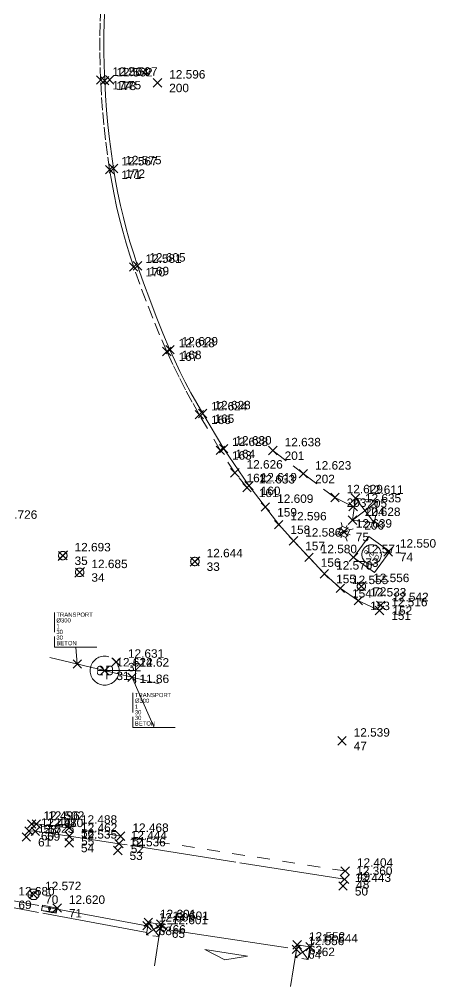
# Model space of a CAD drawing. Header units: metres. Extents: x 1224602 to 1224842, y 7187490 to 7187733.
# Drawn here: x 1224638.66 to 1224648.49, y 7187489.7 to 7187512.58 of the extents above; entities that cross this region are included whole.
import ezdxf
from ezdxf.enums import TextEntityAlignment as Align

# ---------------------------------------------------------------- set-up
doc = ezdxf.new("R2010")
doc.units = ezdxf.units.M
doc.header["$PDMODE"] = 3
doc.header["$PDSIZE"] = 0.1
for name, pattern in [('LL_0822', [2.5, 2.5, 0]), ('LL_0829', [0.6, 0.3, -0.3]), ('SL_1146', [2.5, 2.5, 0]), ('Socle_Continu', [2.5, 2.5, 0]), ('TL_1182', [0.6, 0.4, -0.2])]:
    doc.linetypes.add(name, pattern=pattern)
for name, color, linetype, lineweight in [('CLOTU_SCS', 212, 'Socle_Continu', 13), ('EAUPO_SCS', 140, 'Socle_Continu', 13), ('ELECT_SCS', 1, 'Socle_Continu', 13), ('GAZFL_SCS', 40, 'Socle_Continu', 13), ('JARDI_SCS', 82, 'Socle_Continu', 13), ('SIGTA_SCI', 7, 'Socle_Continu', 13), ('SIGTM_SCI', 1, 'Socle_Continu', 13), ('SIGTO_SCI', 255, 'Socle_Continu', 13), ('TELEC_SCS', 3, 'Socle_Continu', 13), ('VOIRI_SCS', 7, 'Socle_Continu', 13)]:
    doc.layers.add(name, color=color, linetype=linetype, lineweight=lineweight)
for name, color, linetype, lineweight, true_color in [('EAUPL_PSI', 5, 'Socle_Continu', 13, 0x0000ff), ('EAUPL_SCI', 5, 'Socle_Continu', 13, 0x0000ff), ('EAUPL_SCS', 5, 'Socle_Continu', 13, 0x0000ff), ('EAUPL_SCT', 5, 'Socle_Continu', 13, 0x0000ff)]:
    doc.layers.add(name, color=color, linetype=linetype, lineweight=lineweight, true_color=true_color)
doc.styles.add('Reseaux', font='arial.ttf')
doc.styles.get("Standard").update_dxf_attribs({"font": 'arial.ttf'})
doc.linetypes.add('BL_0101', pattern='A,3,-0.2,0.2,-0.381,["ep",Standard,S=0.254,R=0,X=-0.2,Y=-0.1],-0.381,0.2,-0.2', length=4.562)

# ---------------------------------------------------------------- blocks, each defined once
blk = doc.blocks.new('YP_1521')
at = {"layer": 'SIGTO_SCI', "color": 7, "linetype": 'Socle_Continu'}
blk.add_point((0, 0), dxfattribs=at)
at = {"layer": 'SIGTA_SCI', "linetype": 'Socle_Continu'}
blk.add_attdef('ALT', (0.278, 0.099), '', height=0.2, dxfattribs=at)
at = {"layer": 'SIGTA_SCI', "linetype": 'Socle_Continu', "flags": 9}
blk.add_attdef('CALQUE_ALT', (1.69, -1.18), '', height=0.2, dxfattribs=at)
at = {"layer": 'SIGTM_SCI', "linetype": 'Socle_Continu'}
blk.add_attdef('MAT', (0.278, -0.223), '', height=0.2, dxfattribs=at)
at = {"layer": 'SIGTM_SCI', "linetype": 'Socle_Continu', "flags": 9}
blk.add_attdef('CALQUE_MAT', (1.69, -1.501), '', height=0.2, dxfattribs=at)
at = {"layer": 'SIGTO_SCI', "linetype": 'Socle_Continu', "flags": 9}
for tag, p in [('ID', (1.69, 0.105)), ('NATURE', (1.69, -0.216)), ('FAMILLE', (1.69, -0.538)), ('CALQUE', (1.69, -0.859)), ('PCRS', (1.69, -1.823))]:
    blk.add_attdef(tag, p, '', height=0.2, dxfattribs=at)
blk = doc.blocks.new('AP_0001')
at = {"layer": 'EAUPO_SCS', "linetype": 'Socle_Continu'}
blk.add_line((0.113, 0.113), (-0.113, -0.113), dxfattribs=at)
blk.add_circle((0, 0), 0.1, dxfattribs=at)
at = {"layer": 'EAUPO_SCS', "linetype": 'Socle_Continu', "flags": 9}
for tag, p in [('ID', (0.809, 0.507)), ('NATURE', (0.809, 0.186)), ('FAMILLE', (0.809, -0.135)), ('CALQUE', (0.809, -0.456)), ('PCRS', (0.809, -0.778))]:
    blk.add_attdef(tag, p, '', height=0.2, dxfattribs=at)
blk = doc.blocks.new('SP_1162')
at = {"layer": 'CLOTU_SCS', "linetype": 'Socle_Continu'}
for p, q in [((0, 0), (1, 1)), ((0, 1), (1, 0))]:
    blk.add_line(p, q, dxfattribs=at)
at = {"layer": 'CLOTU_SCS', "linetype": 'Socle_Continu', "flags": 128}
blk.add_lwpolyline([(1, 0), (0, 0), (0, 1), (1, 1)], close=True, dxfattribs=at)
at = {"layer": 'CLOTU_SCS', "linetype": 'Socle_Continu', "flags": 9}
for tag, p in [('ID', (1.089, 0.299)), ('NATURE', (1.089, -0.022)), ('FAMILLE', (1.089, -0.344)), ('CALQUE', (1.089, -0.665)), ('PCRS', (1.089, -0.986))]:
    blk.add_attdef(tag, p, '', height=0.2, dxfattribs=at)
blk = doc.blocks.new('SP_1161')
at = {"layer": 'CLOTU_SCS', "linetype": 'Socle_Continu'}
for p, q in [((0, 0), (0, 0.2745)), ((1, 0.2745), (1, 0)), ((0.5, 0.1545), (0.3438, 0.103)), ((0.6563, 0.103), (0.5, 0.1545)), ((0.3438, 0.103), (0.6563, 0.103)), ((0.0625, 0), (0.9375, 0))]:
    blk.add_line(p, q, dxfattribs=at)
at = {"layer": 'CLOTU_SCS', "linetype": 'Socle_Continu', "flags": 9}
for tag, p in [('ID', (1.3598, 0.3853)), ('NATURE', (1.3598, 0.0641)), ('FAMILLE', (1.3598, -0.2572)), ('CALQUE', (1.3598, -0.5785)), ('PCRS', (1.3598, -0.8998))]:
    blk.add_attdef(tag, p, '', height=0.2, dxfattribs=at)
blk = doc.blocks.new('IP_0641')
at = {"layer": 'TELEC_SCS', "linetype": 'Socle_Continu'}
h = blk.add_hatch(color=256, dxfattribs=at)
edge = h.paths.add_edge_path()
edge.add_ellipse((0.09, 0.082), major_axis=(0.0254, 0.0254), ratio=1, start_angle=269.1533, end_angle=449.1533, ccw=False)
edge.add_ellipse((0.09, 0.082), major_axis=(0.0254, 0.0254), ratio=1, start_angle=89.1533, end_angle=269.1533, ccw=False)
h = blk.add_hatch(color=256, dxfattribs=at)
edge = h.paths.add_edge_path()
edge.add_ellipse((-0.074, -0.082), major_axis=(0.0254, 0.0254), ratio=1, start_angle=269.0978, end_angle=449.0978, ccw=False)
edge.add_ellipse((-0.074, -0.082), major_axis=(0.0254, 0.0254), ratio=1, start_angle=89.0978, end_angle=269.0978, ccw=False)
at = {"layer": 'TELEC_SCS', "linetype": 'Socle_Continu', "flags": 128}
blk.add_lwpolyline([(0.109, -0.25), (0.257, -0.102), (0.257, 0.102), (0.109, 0.25), (-0.094, 0.25), (-0.243, 0.102), (-0.243, -0.102), (-0.094, -0.25)], close=True, dxfattribs=at)
at = {"layer": 'TELEC_SCS', "linetype": 'Socle_Continu'}
for points in [[(0.09, 0.118, 0.04668), (0.058, 0.121, 0.098491), (-0.007, 0.108, 0.098491), (-0.063, 0.071, 0.098491), (-0.1, 0.015, 0.098491), (-0.113, -0.05, 0.04668), (-0.11, -0.082, 0.098491)], [(0.065, 0.108, 0.003694), (0.065, 0.107, 0.098491), (0.057, 0.096, 0.098491), (0.054, 0.082, 0.098491), (0.057, 0.068, 0.098491), (0.065, 0.057, 0.098491), (0.076, 0.049, 0.098491), (0.09, 0.046, 0.098491), (0.104, 0.049, 0.094763), (0.115, 0.056, 0.098491)], [(0.115, 0.056, 0.003694), (0.115, 0.057, 0.098491), (0.123, 0.068, 0.098491), (0.126, 0.082, 0.098491), (0.123, 0.096, 0.098491), (0.115, 0.107, 0.098491), (0.104, 0.115, 0.098491), (0.09, 0.118, 0.098491), (0.076, 0.115, 0.094763), (0.065, 0.108, 0.098491)], [(-0.099, -0.056, 0.003937), (-0.1, -0.057, 0.098491), (-0.107, -0.068, 0.098491), (-0.11, -0.082, 0.098491), (-0.107, -0.096, 0.098491), (-0.1, -0.107, 0.098491), (-0.088, -0.115, 0.098491), (-0.074, -0.118, 0.098491), (-0.06, -0.115, 0.094518), (-0.049, -0.108, 0.098491)], [(-0.049, -0.108, 0.003937), (-0.049, -0.107, 0.098491), (-0.041, -0.096, 0.098491), (-0.038, -0.082, 0.098491), (-0.041, -0.068, 0.098491), (-0.049, -0.057, 0.098491), (-0.06, -0.049, 0.098491), (-0.074, -0.046, 0.098491), (-0.088, -0.049, 0.094518), (-0.099, -0.056, 0.098491)]]:
    blk.add_lwpolyline(points, format="xyb", dxfattribs=at)
at = {"layer": 'TELEC_SCS', "linetype": 'Socle_Continu', "flags": 9}
for tag, p in [('ID', (0.795, 0.57)), ('NATURE', (0.795, 0.248)), ('FAMILLE', (0.795, -0.073)), ('CALQUE', (0.795, -0.394)), ('PCRS', (0.795, -0.715))]:
    blk.add_attdef(tag, p, '', height=0.2, dxfattribs=at)
blk = doc.blocks.new('FP_0402')
at = {"layer": 'ELECT_SCS', "color": 193, "linetype": 'Socle_Continu'}
for p, q in [((-0.325, 0.325), (-0.203, 0.203)), ((0, 0.203), (0, 0.325)), ((0.203, 0.203), (0.325, 0.325)), ((-0.203, 0), (-0.325, 0)), ((-0.203, -0.203), (-0.325, -0.325)), ((0, -0.203), (0, -0.325)), ((0.203, 0), (0.325, 0)), ((0.325, -0.325), (0.203, -0.203))]:
    blk.add_line(p, q, dxfattribs=at)
at = {"layer": 'ELECT_SCS', "color": 193, "linetype": 'Socle_Continu', "flags": 128}
blk.add_lwpolyline([(0.203, 0.203), (-0.203, 0.203), (-0.203, -0.203), (0.203, -0.203)], close=True, dxfattribs=at)
at = {"layer": 'ELECT_SCS', "linetype": 'Socle_Continu', "flags": 128}
blk.add_lwpolyline([(-0.119, -0.115), (-0.014, 0.066), (0.015, 0.019), (0.115, 0.117), (0.012, -0.071), (-0.016, -0.017), (-0.119, -0.115)], dxfattribs=at)
at = {"layer": 'ELECT_SCS', "linetype": 'Socle_Continu', "flags": 9}
for tag, p in [('ID', (0.819, 0.562)), ('NATURE', (0.819, 0.241)), ('FAMILLE', (0.819, -0.081)), ('CALQUE', (0.819, -0.402)), ('PCRS', (0.819, -0.723))]:
    blk.add_attdef(tag, p, '', height=0.2, dxfattribs=at)
blk = doc.blocks.new('BP_0081')
at = {"layer": 'EAUPL_SCS', "linetype": 'Socle_Continu', "const_width": 0.0333, "flags": 128}
for points in [[(-0.051, -0.144), (-0.176, -0.144, -0.424), (-0.251, -0.069), (-0.251, 0.056, -0.997785), (-0.051, 0.056), (-0.051, 0.006), (-0.226, 0.006)], [(0.073, -0.295), (0.073, 0.156), (0.186, 0.156, -0.410802), (0.273, 0.068), (0.273, -0.062, -0.396178), (0.186, -0.144), (0.098, -0.144)]]:
    blk.add_lwpolyline(points, format="xyb", dxfattribs=at)
at = {"layer": 'EAUPL_SCS', "linetype": 'Socle_Continu'}
blk.add_circle((0, 0), 0.5, dxfattribs=at)
at = {"layer": 'EAUPL_SCS', "linetype": 'Socle_Continu', "flags": 9}
for tag, p in [('ID', (0.931, 0.67)), ('NATURE', (0.931, 0.348)), ('FAMILLE', (0.931, 0.027)), ('CALQUE', (0.931, -0.294)), ('PCRS', (0.931, -0.615)), ('TYPE', (0.931, -0.937))]:
    blk.add_attdef(tag, p, '', height=0.2, dxfattribs=at)
blk = doc.blocks.new('AP_0003')
at = {"layer": 'EAUPO_SCS', "linetype": 'Socle_Continu', "flags": 128}
blk.add_lwpolyline([(0, 0.613), (0.613, 0.614), (0.613, 0), (0, 0)], close=True, dxfattribs=at)
at = {"layer": 'EAUPO_SCS', "linetype": 'Socle_Continu', "const_width": 0.0132, "flags": 128}
for points in [[(0.173, 0.366, -0.408207), (0.207, 0.331), (0.207, 0.247), (0.158, 0.247, -1.002527), (0.158, 0.307)], [(0.346, 0.247), (0.297, 0.247, -0.408864), (0.267, 0.277), (0.267, 0.327, -0.99952), (0.346, 0.327), (0.346, 0.307), (0.267, 0.307)], [(0.405, 0.188), (0.405, 0.366), (0.45, 0.366, -0.410969), (0.485, 0.331), (0.485, 0.282, -0.406349), (0.45, 0.247), (0.405, 0.247)]]:
    blk.add_lwpolyline(points, format="xyb", dxfattribs=at)
for points in [[(0.138, 0.366), (0.173, 0.366)], [(0.207, 0.307), (0.158, 0.307)]]:
    blk.add_lwpolyline(points, dxfattribs=at)
at = {"layer": 'EAUPO_SCS', "linetype": 'Socle_Continu'}
blk.add_circle((0.306, 0.307), 0.23, dxfattribs=at)
at = {"layer": 'EAUPO_SCS', "linetype": 'Socle_Continu', "flags": 9}
for tag, p in [('ID', (1.059, 1.029)), ('NATURE', (1.059, 0.708)), ('FAMILLE', (1.059, 0.387)), ('CALQUE', (1.059, 0.066)), ('PCRS', (1.059, -0.256)), ('TYPE', (1.059, -0.577))]:
    blk.add_attdef(tag, p, '', height=0.2, dxfattribs=at)
blk = doc.blocks.new('JP_0703')
at = {"layer": 'GAZFL_SCS', "linetype": 'Socle_Continu'}
blk.add_hatch(color=256, dxfattribs=at).paths.add_polyline_path([(0, 0), (0, 0.359), (1, 0.359), (0.088, 0.3)])
h = blk.add_hatch(color=256, dxfattribs=at)
edge = h.paths.add_edge_path()
edge.add_line((0.505, 0.179), (0.471, 0.106))
edge.add_line((0.471, 0.106), (0.471, 0.096))
edge.add_ellipse((0.505, 0.099), major_axis=(-0.0336, 0), ratio=0.758629, start_angle=5.44598, end_angle=174.55402)
edge.add_line((0.538, 0.096), (0.538, 0.106))
edge.add_line((0.538, 0.106), (0.505, 0.179))
at = {"layer": 'GAZFL_SCS', "linetype": 'Socle_Continu', "flags": 128}
blk.add_lwpolyline([(0, 0.359), (0, 0), (1, 0), (1, 0.359)], close=True, dxfattribs=at)
at = {"layer": 'GAZFL_SCS', "linetype": 'Socle_Continu'}
blk.add_lwpolyline([(0, 0), (0, 0.359), (1, 0.359), (0.088, 0.3)], close=True, dxfattribs=at)
blk.add_lwpolyline([(0.578, 0.106), (0.578, 0.124), (0.505, 0.281), (0.432, 0.124), (0.432, 0.106, 0.066358), (0.436, 0.095, 0.1059), (0.452, 0.076, 0.086348), (0.476, 0.064, 0.076263), (0.505, 0.059, 0.076263), (0.534, 0.064, 0.086348), (0.557, 0.076, 0.1059), (0.574, 0.095, 0.066358)], format="xyb", close=True, dxfattribs=at)
at = {"layer": 'GAZFL_SCS', "linetype": 'Socle_Continu', "flags": 9}
for tag, p in [('ID', (1.013, 0.696)), ('NATURE', (1.013, 0.374)), ('FAMILLE', (1.013, 0.053)), ('CALQUE', (1.013, -0.268)), ('PCRS', (1.013, -0.589))]:
    blk.add_attdef(tag, p, '', height=0.2, dxfattribs=at)
blk = doc.blocks.new('*U53')
at = {"layer": 'EAUPL_SCI', "linetype": 'Socle_Continu'}
blk.add_line((-0.078, 0.801), (0, 0), dxfattribs=at)
at = {"layer": 'EAUPL_SCI', "linetype": 'Socle_Continu', "flags": 128}
blk.add_lwpolyline([(0.922, 0.801), (-1.078, 0.801), (-1.078, 2.44)], dxfattribs=at)
at = {"layer": 'EAUPL_SCI', "linetype": 'Socle_Continu'}
blk.add_point((0, 0), dxfattribs=at)
for tag, p in [('TYPE', (-0.989, 2.235)), ('DIAM', (-0.989, 1.965)), ('NBR', (-0.989, 1.686)), ('LARG', (-0.989, 1.42)), ('HAUT', (-0.989, 1.155)), ('MATER', (-0.989, 0.889))]:
    blk.add_attdef(tag, p, '', height=0.2, dxfattribs=at)
at = {"layer": 'EAUPL_SCI', "linetype": 'Socle_Continu', "flags": 9}
for tag, p in [('ID', (2.47, 1.418)), ('NATURE', (2.47, 1.097)), ('FAMILLE', (2.47, 0.776)), ('CALQUE', (2.47, 0.454))]:
    blk.add_attdef(tag, p, '', height=0.2, dxfattribs=at)
blk = doc.blocks.new('*U52')
at = {"layer": 'EAUPL_PSI', "linetype": 'Socle_Continu'}
blk.add_line((0.733, 0), (0, 0), dxfattribs=at)
at = {"layer": 'EAUPL_PSI', "linetype": 'Socle_Continu', "flags": 128}
blk.add_lwpolyline([(0.733, -0.3), (0.733, 0.3)], dxfattribs=at)
at = {"layer": 'EAUPL_PSI', "linetype": 'Socle_Continu'}
blk.add_point((0, 0), dxfattribs=at)
for tag, p in [('TAMPON', (0.824, 0.196)), ('RADIER', (0.824, -0.192))]:
    blk.add_attdef(tag, text='', height=0.2, dxfattribs=at).set_placement(p, align=Align.MIDDLE_LEFT)
at = {"layer": 'EAUPL_PSI', "linetype": 'Socle_Continu', "style": 'Reseaux', "flags": 9}
for tag, p in [('ID', (2.428, 0.07)), ('NATURE', (2.428, -0.251))]:
    blk.add_attdef(tag, p, '', height=0.2, dxfattribs=at)
at = {"layer": 'EAUPL_PSI', "linetype": 'Socle_Continu', "flags": 9}
for tag, p in [('FAMILLE', (2.428, -0.573)), ('CALQUE', (2.428, -0.894))]:
    blk.add_attdef(tag, p, '', height=0.2, dxfattribs=at)
blk = doc.blocks.new('*U54')
at = {"layer": 'EAUPL_SCI', "linetype": 'Socle_Continu'}
blk.add_line((1.047, -2.371), (0, 0), dxfattribs=at)
at = {"layer": 'EAUPL_SCI', "linetype": 'Socle_Continu', "flags": 128}
blk.add_lwpolyline([(2.047, -2.371), (0.047, -2.371), (0.047, -0.732)], dxfattribs=at)
at = {"layer": 'EAUPL_SCI', "linetype": 'Socle_Continu'}
blk.add_point((0, 0), dxfattribs=at)
at = {"layer": 'EAUPL_SCI', "linetype": 'Socle_Continu', "flags": 9}
for tag, p in [('ID', (2.47, 1.418)), ('NATURE', (2.47, 1.097)), ('FAMILLE', (2.47, 0.776)), ('CALQUE', (2.47, 0.454))]:
    blk.add_attdef(tag, p, '', height=0.2, dxfattribs=at)
at = {"layer": 'EAUPL_SCI', "linetype": 'Socle_Continu'}
for tag, p in [('TYPE', (0.135, -0.937)), ('DIAM', (0.135, -1.208)), ('NBR', (0.135, -1.486)), ('LARG', (0.135, -1.752)), ('HAUT', (0.135, -2.018)), ('MATER', (0.135, -2.283))]:
    blk.add_attdef(tag, p, '', height=0.2, dxfattribs=at)

msp = doc.modelspace()

# ---------------------------------------------------------------- linework, layer by layer
at = {"layer": 'CLOTU_SCS', "linetype": 'SL_1146'}
for points in [[(1224641.666, 7187490.978, 12.68), (1224638.326, 7187491.6, 12.68), (1224638.355, 7187491.757, 12.68)], [(1224641.688, 7187491.136, 12.608), (1224641.669, 7187491.14, 12.609), (1224638.355, 7187491.757, 12.68)]]:
    msp.add_polyline3d(points, dxfattribs=at)
at = {"layer": 'EAUPL_SCT', "linetype": 'BL_0101'}
for points in [[(1224640.669, 7187497.173, 11.86), (1224639.378, 7187497.487, 11.86)], [(1224641.961, 7187496.858, 11.86), (1224640.669, 7187497.173, 11.86)]]:
    msp.add_polyline3d(points, dxfattribs=at)
at = {"layer": 'JARDI_SCS', "linetype": 'TL_1182'}
msp.add_polyline3d([(1224644.643, 7187502.38, 12.638), (1224645.363, 7187501.83, 12.623), (1224646.109, 7187501.269, 12.629), (1224646.54, 7187501.054, 12.635)], dxfattribs=at)
at = {"layer": 'VOIRI_SCS', "linetype": 'LL_0829'}
for points in [[(1224644.078, 7187501.549, 12.619), (1224644.034, 7187501.501, 12.633), (1224643.744, 7187501.853, 12.626), (1224643.4, 7187502.386, 12.628), (1224642.906, 7187503.228, 12.624), (1224642.74, 7187503.52, 12.623), (1224642.58, 7187503.816, 12.622), (1224642.426, 7187504.115, 12.62), (1224642.279, 7187504.417, 12.619), (1224642.139, 7187504.723, 12.618), (1224641.968, 7187505.117, 12.611), (1224641.804, 7187505.513, 12.603), (1224641.648, 7187505.913, 12.596), (1224641.498, 7187506.315, 12.588), (1224641.356, 7187506.72, 12.581), (1224641.263, 7187507.002, 12.579), (1224641.177, 7187507.286, 12.578), (1224641.096, 7187507.572, 12.576), (1224641.022, 7187507.86, 12.574), (1224640.953, 7187508.149, 12.572), (1224640.891, 7187508.439, 12.57), (1224640.836, 7187508.731, 12.569), (1224640.786, 7187509.024, 12.567), (1224640.734, 7187509.375, 12.566), (1224640.689, 7187509.727, 12.566), (1224640.65, 7187510.08, 12.565), (1224640.618, 7187510.434, 12.565), (1224640.592, 7187510.788, 12.565), (1224640.574, 7187511.143, 12.564), (1224640.562, 7187511.492, 12.564), (1224640.557, 7187511.841, 12.564), (1224640.559, 7187512.19, 12.563), (1224640.567, 7187512.539, 12.563), (1224640.583, 7187512.888, 12.563)], [(1224646.351, 7187492.435, 12.404), (1224641.049, 7187493.259, 12.468), (1224639.832, 7187493.453, 12.488), (1224639.057, 7187493.546, 12.502), (1224638.947, 7187493.546, 12.496)]]:
    msp.add_polyline3d(points, dxfattribs=at)
at = {"layer": 'VOIRI_SCS', "linetype": 'LL_0822'}
for points in [[(1224647.162, 7187498.596, 12.516), (1224646.663, 7187498.828, 12.533), (1224646.236, 7187499.121, 12.555), (1224645.86, 7187499.464, 12.57), (1224645.497, 7187499.852, 12.58), (1224645.129, 7187500.244, 12.586), (1224644.781, 7187500.628, 12.596), (1224644.467, 7187501.042, 12.609), (1224644.078, 7187501.549, 12.619), (1224643.481, 7187502.422, 12.63), (1224642.986, 7187503.255, 12.628), (1224642.844, 7187503.499, 12.628), (1224642.707, 7187503.747, 12.628), (1224642.575, 7187503.997, 12.629), (1224642.449, 7187504.251, 12.629), (1224642.328, 7187504.506, 12.629), (1224642.213, 7187504.765, 12.629), (1224642.047, 7187505.157, 12.624), (1224641.888, 7187505.551, 12.619), (1224641.735, 7187505.948, 12.615), (1224641.588, 7187506.347, 12.61), (1224641.447, 7187506.749, 12.605), (1224641.355, 7187507.031, 12.601), (1224641.268, 7187507.314, 12.598), (1224641.188, 7187507.6, 12.594), (1224641.114, 7187507.888, 12.59), (1224641.046, 7187508.176, 12.586), (1224640.984, 7187508.467, 12.582), (1224640.929, 7187508.758, 12.579), (1224640.88, 7187509.051, 12.575), (1224640.83, 7187509.395, 12.573), (1224640.785, 7187509.741, 12.571), (1224640.747, 7187510.087, 12.568), (1224640.716, 7187510.433, 12.566), (1224640.69, 7187510.781, 12.564), (1224640.67, 7187511.128, 12.562), (1224640.658, 7187511.477, 12.561), (1224640.652, 7187511.826, 12.56), (1224640.653, 7187512.176, 12.559), (1224640.662, 7187512.525, 12.558), (1224640.678, 7187512.874, 12.557)], [(1224646.334, 7187492.238, 12.36), (1224641.009, 7187493.08, 12.444), (1224639.836, 7187493.259, 12.462), (1224639.03, 7187493.373, 12.48), (1224638.885, 7187493.381, 12.491)]]:
    msp.add_polyline3d(points, dxfattribs=at)

# ---------------------------------------------------------------- block references
at = {"layer": 'CLOTU_SCS', "color": 6, "linetype": 'Socle_Continu'}
for p, xscale, yscale, rotation in [((1224646.596, 7187501.254, 12.611), 0.5265136520148475, 0.5265136520148475, 262.2472385504766), ((1224641.996, 7187491.177, 12.601), 0.2988455475124139, 0.2988455475124139, 171.8495894922604), ((1224645.519, 7187490.644, 12.544), 0.3048959034356008, 0.3048959034356008, 171.939898265865)]:
    msp.add_blockref('SP_1162', p, dxfattribs=dict(at, xscale=xscale, yscale=yscale, rotation=rotation))
at = {"layer": 'CLOTU_SCS', "linetype": 'Socle_Continu', "xscale": 3.256639015204896, "yscale": 3.256639015204896, "rotation": 171.2735487849108}
msp.add_blockref('SP_1161', (1224645.198, 7187490.582, 12.556), dxfattribs=at)
at = {"layer": 'EAUPL_PSI', "linetype": 'Socle_Continu'}
ref = msp.add_blockref('*U52', (1224640.669, 7187497.173, 12.624), dxfattribs=at)
ref.add_attrib('TAMPON', '12.62', dxfattribs={"linetype": 'Socle_Continu', "height": 0.2}).set_placement((1224641.493, 7187497.368), align=Align.MIDDLE_LEFT)
ref.add_attrib('RADIER', '11.86', dxfattribs={"linetype": 'Socle_Continu', "height": 0.2}).set_placement((1224641.493, 7187496.98), align=Align.MIDDLE_LEFT)
at = {"layer": 'EAUPL_SCI', "linetype": 'Socle_Continu', "xscale": 0.5, "yscale": 0.5, "zscale": 0.5}
for name, p in [('*U53', (1224640.024, 7187497.33)), ('*U54', (1224641.315, 7187497.015))]:
    msp.add_blockref(name, p, dxfattribs=at).add_auto_attribs({'TYPE': 'TRANSPORT', 'DIAM': 'Ø300', 'NBR': '1', 'LARG': '30', 'HAUT': '30', 'MATER': 'BETON'})
at = {"layer": 'EAUPL_SCS', "linetype": 'Socle_Continu', "xscale": 0.6848278066547465, "yscale": 0.6848278066547465, "zscale": 0.6848278066547465}
msp.add_blockref('BP_0081', (1224640.669, 7187497.173, 12.624), dxfattribs=at)
at = {"layer": 'EAUPO_SCS', "linetype": 'Socle_Continu', "rotation": 324.1502434263771}
msp.add_blockref('AP_0003', (1224646.548, 7187499.851, 12.571), dxfattribs=at)
at = {"layer": 'EAUPO_SCS', "linetype": 'Socle_Continu'}
for p in [(1224639.681, 7187499.895, 12.693), (1224642.801, 7187499.755, 12.644), (1224640.079, 7187499.499, 12.685), (1224646.735, 7187499.168, 12.556)]:
    msp.add_blockref('AP_0001', p, dxfattribs=at)
at = {"layer": 'ELECT_SCS', "linetype": 'Socle_Continu', "xscale": 0.5, "yscale": 0.5, "rotation": 333.4039686922735}
msp.add_blockref('FP_0402', (1224646.325, 7187500.457, 12.639), dxfattribs=at)
at = {"layer": 'GAZFL_SCS', "linetype": 'Socle_Continu', "xscale": 0.3500000483419123, "yscale": 0.3500000483419123, "zscale": 0.3500000483419123, "rotation": 169.4496258948425}
msp.add_blockref('JP_0703', (1224639.547, 7187491.558, 12.62), dxfattribs=at)
at = {"layer": 'SIGTO_SCI', "linetype": 'Socle_Continu'}
for p, values in [((1224640.574, 7187511.143, 12.564), {'ALT': '12.564', 'MAT': '174'}), ((1224640.67, 7187511.128, 12.562), {'ALT': '12.562', 'MAT': '173'}), ((1224640.787, 7187511.147, 12.597), {'ALT': '12.597', 'MAT': '175'}), ((1224641.917, 7187511.078, 12.596), {'ALT': '12.596', 'MAT': '200'}), ((1224640.786, 7187509.024, 12.567), {'ALT': '12.567', 'MAT': '171'}), ((1224640.88, 7187509.051, 12.575), {'ALT': '12.575', 'MAT': '172'}), ((1224641.356, 7187506.72, 12.581), {'ALT': '12.581', 'MAT': '170'}), ((1224641.447, 7187506.749, 12.605), {'ALT': '12.605', 'MAT': '169'}), ((1224642.139, 7187504.723, 12.618), {'ALT': '12.618', 'MAT': '167'}), ((1224642.213, 7187504.765, 12.629), {'ALT': '12.629', 'MAT': '168'}), ((1224642.906, 7187503.228, 12.624), {'ALT': '12.624', 'MAT': '166'}), ((1224642.986, 7187503.255, 12.628), {'ALT': '12.628', 'MAT': '165'}), ((1224643.4, 7187502.386, 12.628), {'ALT': '12.628', 'MAT': '163'}), ((1224643.481, 7187502.422, 12.63), {'ALT': '12.630', 'MAT': '164'}), ((1224644.643, 7187502.38, 12.638), {'ALT': '12.638', 'MAT': '201'}), ((1224643.744, 7187501.853, 12.626), {'ALT': '12.626', 'MAT': '162'}), ((1224645.363, 7187501.83, 12.623), {'ALT': '12.623', 'MAT': '202'}), ((1224644.034, 7187501.501, 12.633), {'ALT': '12.633', 'MAT': '161'}), ((1224644.078, 7187501.549, 12.619), {'ALT': '12.619', 'MAT': '160'}), ((1224646.109, 7187501.269, 12.629), {'ALT': '12.629', 'MAT': '203'}), ((1224646.596, 7187501.254, 12.611), {'ALT': '12.611', 'MAT': '205'}), ((1224644.467, 7187501.042, 12.609), {'ALT': '12.609', 'MAT': '159'}), ((1224646.54, 7187501.054, 12.635), {'ALT': '12.635', 'MAT': '204'}), ((1224646.525, 7187500.732, 12.628), {'ALT': '12.628', 'MAT': '206'}), ((1224637.946, 7187500.666, 12.726), {'ALT': '12.726', 'MAT': '36'}), ((1224644.781, 7187500.628, 12.596), {'ALT': '12.596', 'MAT': '158'}), ((1224645.129, 7187500.244, 12.586), {'ALT': '12.586', 'MAT': '157'}), ((1224646.325, 7187500.457, 12.639), {'ALT': '12.639', 'MAT': '75'}), ((1224639.681, 7187499.895, 12.693), {'ALT': '12.693', 'MAT': '35'}), ((1224645.497, 7187499.852, 12.58), {'ALT': '12.580', 'MAT': '156'}), ((1224646.548, 7187499.851, 12.571), {'ALT': '12.571', 'MAT': '73'}), ((1224647.366, 7187499.983, 12.55), {'ALT': '12.550', 'MAT': '74'}), ((1224642.801, 7187499.755, 12.644), {'ALT': '12.644', 'MAT': '33'}), ((1224640.079, 7187499.499, 12.685), {'ALT': '12.685', 'MAT': '34'}), ((1224645.86, 7187499.464, 12.57), {'ALT': '12.570', 'MAT': '155'}), ((1224646.236, 7187499.121, 12.555), {'ALT': '12.555', 'MAT': '154'}), ((1224646.735, 7187499.168, 12.556), {'ALT': '12.556', 'MAT': '72'}), ((1224646.663, 7187498.828, 12.533), {'ALT': '12.533', 'MAT': '153'}), ((1224647.19, 7187498.717, 12.542), {'ALT': '12.542', 'MAT': '152'}), ((1224647.162, 7187498.596, 12.516), {'ALT': '12.516', 'MAT': '151'}), ((1224640.942, 7187497.379, 12.631), {'ALT': '12.631', 'MAT': '32'}), ((1224640.669, 7187497.173, 12.624), {'ALT': '12.624', 'MAT': '31'}), ((1224646.274, 7187495.513, 12.539), {'ALT': '12.539', 'MAT': '47'}), ((1224638.885, 7187493.381, 12.491), {'ALT': '12.491', 'MAT': '60'}), ((1224638.947, 7187493.546, 12.496), {'ALT': '12.496', 'MAT': '58'}), ((1224639.03, 7187493.373, 12.48), {'ALT': '12.480', 'MAT': '59'}), ((1224639.057, 7187493.546, 12.502), {'ALT': '12.502', 'MAT': '57'}), ((1224639.832, 7187493.453, 12.488), {'ALT': '12.488', 'MAT': '56'}), ((1224638.819, 7187493.238, 12.525), {'ALT': '12.525', 'MAT': '61'}), ((1224639.836, 7187493.259, 12.462), {'ALT': '12.462', 'MAT': '55'}), ((1224641.049, 7187493.259, 12.468), {'ALT': '12.468', 'MAT': '51'}), ((1224639.831, 7187493.101, 12.535), {'ALT': '12.535', 'MAT': '54'}), ((1224640.98, 7187492.918, 12.536), {'ALT': '12.536', 'MAT': '53'}), ((1224641.009, 7187493.08, 12.444), {'ALT': '12.444', 'MAT': '52'}), ((1224646.334, 7187492.238, 12.36), {'ALT': '12.360', 'MAT': '48'}), ((1224646.351, 7187492.435, 12.404), {'ALT': '12.404', 'MAT': '49'}), ((1224646.302, 7187492.077, 12.443), {'ALT': '12.443', 'MAT': '50'}), ((1224638.986, 7187491.882, 12.572), {'ALT': '12.572', 'MAT': '70'}), ((1224638.355, 7187491.757, 12.68), {'ALT': '12.680', 'MAT': '69'}), ((1224639.547, 7187491.558, 12.62), {'ALT': '12.620', 'MAT': '71'}), ((1224641.669, 7187491.14, 12.609), {'ALT': '12.609', 'MAT': '68'}), ((1224641.7, 7187491.219, 12.601), {'ALT': '12.601', 'MAT': '67'}), ((1224641.996, 7187491.177, 12.601), {'ALT': '12.601', 'MAT': '66'}), ((1224641.979, 7187491.076, 12.601), {'ALT': '12.601', 'MAT': '65'}), ((1224645.218, 7187490.687, 12.552), {'ALT': '12.552', 'MAT': '63'}), ((1224645.519, 7187490.644, 12.544), {'ALT': '12.544', 'MAT': '62'}), ((1224645.198, 7187490.582, 12.556), {'ALT': '12.556', 'MAT': '64'})]:
    msp.add_blockref('YP_1521', p, dxfattribs=at).add_auto_attribs(values)
at = {"layer": 'TELEC_SCS', "linetype": 'Socle_Continu', "xscale": 0.5, "yscale": 0.5, "zscale": 0.5}
msp.add_blockref('IP_0641', (1224638.986, 7187491.882, 12.572), dxfattribs=at)

doc.saveas('drawing.dxf')
